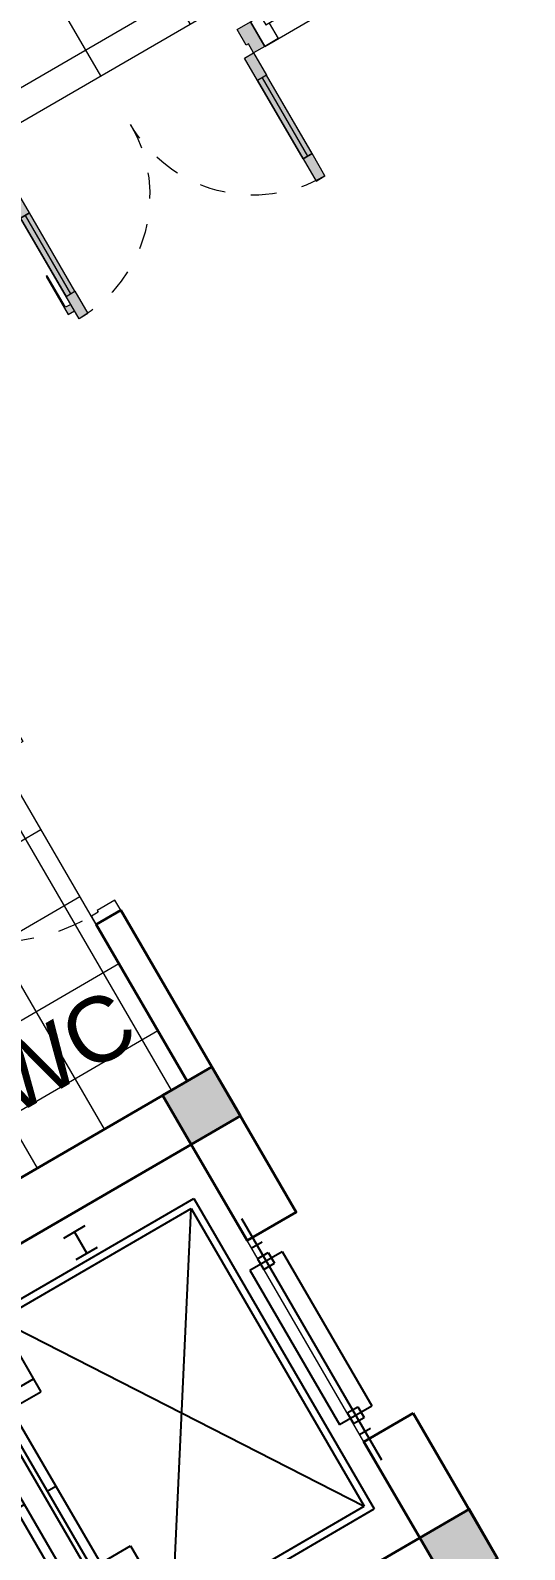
# Model space of a CAD drawing. Header units: millimetres. Extents: x 567980 to 569372, y 2065777 to 2066674.
# Drawn here: x 568864.91 to 568866.83, y 2066169.34 to 2066175.22 of the extents above; entities that cross this region are included whole.
import ezdxf
from ezdxf.enums import TextEntityAlignment as Align

# ---------------------------------------------------------------- set-up
doc = ezdxf.new("R2010")
doc.units = ezdxf.units.MM
doc.linetypes.add('HIDDEN', pattern=[0.75, 0.5, -0.25])
for name, color, linetype, lineweight in [('A-COT VACH', 2, 'Continuous', 35), ('A-CUA', 25, 'Continuous', 5), ('A-HATCH', 251, 'Continuous', 5), ('A-NET THAY', 125, 'Continuous', 18), ('A-NOI THAT', 44, 'Continuous', 9), ('A-TEXT', 7, 'Continuous', 18), ('A-TUONG', 255, 'Continuous', 35)]:
    doc.layers.add(name, color=color, linetype=linetype, lineweight=lineweight)
doc.layers.add('A-NOITHAT', color=252, linetype='Continuous')
doc.layers.add('LoLK', color=6, linetype='Continuous')
doc.styles.add('A1-arial', font='arial.ttf')

# ---------------------------------------------------------------- blocks, each defined once
blk = doc.blocks.new('*U308')
h = blk.add_hatch(color=253)
h.dxf.hatch_style = 1
h.paths.add_polyline_path([(50.00000000000001, 449.9999999999998), (89.99999999999999, 449.9999999999998), (89.99999999999999, 549.9999999999998), (50.00000000000001, 549.9999999999998)])
h.paths.add_polyline_path([(50, 100), (90, 100), (90, 0), (50, 0)])
h = blk.add_hatch(color=253)
h.dxf.hatch_style = 1
h.paths.add_polyline_path([(1150, 100), (1110, 100), (1110, 0), (1150, 0)])
h.paths.add_polyline_path([(1150, 450), (1110, 450), (1110, 550), (1150, 550)])
h = blk.add_hatch(color=254)
h.dxf.hatch_style = 1
h.paths.add_polyline_path([(21.73011238398612, 344.5156181119089), (21.73011238398612, 514.1349438079922), (50.00000000000001, 514.1349438079922), (50.00000000000001, 485.8650561920074), (27.38408990719472, 485.8650561920074), (27.38408990719472, 344.5156181119089)])
h = blk.add_hatch(color=254)
h.dxf.hatch_style = 1
h.paths.add_polyline_path([(50.00000000000001, 449.9999999999998), (89.99999999999999, 449.9999999999998), (90, 100), (50, 100)])
h = blk.add_hatch(color=254)
h.dxf.hatch_style = 1
h.paths.add_polyline_path([(1110, 450), (1150, 450), (1150, 100), (1110, 100)])
h = blk.add_hatch(color=253)
h.dxf.hatch_style = 1
h.paths.add_polyline_path([(0, 0), (50, 0), (50, -40), (60, -40), (60, -110.0000000000004), (0, -110.0000000000004)])
h = blk.add_hatch(color=253)
h.dxf.hatch_style = 1
h.paths.add_polyline_path([(1200, 0), (1150, 0), (1150, -40), (1140, -40), (1140, -110.0000000000004), (1200, -110.0000000000004)])
at = {"linetype": 'Continuous'}
blk.add_line((70, 100), (69.99999999999999, 449.9999999999998), dxfattribs=at)
for p, q in [((89.99999999999999, 449.9999999999998), (90, 100)), ((1110, 450), (1110, 100)), ((1130, 100), (1130, 450))]:
    blk.add_line(p, q)
for points in [[(50.00000000000001, 449.9999999999998), (89.99999999999999, 449.9999999999998), (89.99999999999999, 549.9999999999998), (50.00000000000001, 549.9999999999998), (50.00000000000001, 449.9999999999998)], [(1150, 450), (1110, 450), (1110, 550), (1150, 550), (1150, 450)], [(50.00000000000001, 452.9059272893353), (50, 100)], [(1150, 452.9059272893355), (1150, 100)], [(50, 100), (90, 100), (90, 0), (50, 0), (50, 100)], [(1150, 100), (1110, 100), (1110, 0), (1150, 0), (1150, 100)]]:
    blk.add_lwpolyline(points)
at = {"linetype": 'HIDDEN', "ltscale": 30}
for points in [[(599.9999999999999, 0, 0.4142135623730951), (50, 549.9999999999999, 0.4142135623730951)], [(599.9999999999999, 0, -0.4142135623730951), (1150, 550.0000000000003, -0.4142135623730951)]]:
    blk.add_lwpolyline(points, format="xyb", dxfattribs=at)
for points in [[(21.73011238398612, 344.5156181119089), (21.73011238398612, 514.1349438079922), (50.00000000000001, 514.1349438079922), (50.00000000000001, 485.8650561920074), (27.38408990719472, 485.8650561920074), (27.38408990719472, 344.5156181119089)], [(50.00000000000001, 449.9999999999998), (89.99999999999999, 449.9999999999998), (90, 100), (50, 100)], [(1110, 450), (1150, 450), (1150, 100), (1110, 100)], [(0, 0), (50, 0), (50, -40), (60, -40), (60, -110.0000000000004), (0, -110.0000000000004)], [(1200, 0), (1150, 0), (1150, -40), (1140, -40), (1140, -110.0000000000004), (1200, -110.0000000000004)]]:
    blk.add_lwpolyline(points, close=True)
blk = doc.blocks.new('*U295')
at = {"ltscale": 10}
for p, q in [((800, 0), (0, 0)), ((755, -70), (45, -70)), ((755, -110), (45, -110))]:
    blk.add_line(p, q, dxfattribs=at)
for points in [[(0, -110), (45, -110), (45, -70), (60, -70), (60, 0), (0, 0)], [(800, -110), (755, -110), (755, -70), (740, -70), (740, 0), (800, 0)]]:
    blk.add_lwpolyline(points, close=True, dxfattribs=at)
blk = doc.blocks.new('AP11B2')
at = {"layer": 'A-NOITHAT'}
for p, q in [((359.9999999990687, 1491.603832304019), (-360.0000000009313, 1491.603832304019)), ((-360.0000000009313, 1341.603832304019), (-360.0000000009313, 1491.603832304019)), ((359.9999999990687, 1341.603832304019), (359.9999999990687, 1491.603832304019)), ((557.9627270745113, 1416.603832304019), (-568.2546845125034, 1416.603832304019)), ((-435.0000000009313, 1391.603832304027), (-435.0000000009313, 1441.603832304019)), ((-385.0000000009313, 1391.603832304027), (-385.0000000009313, 1441.603832304019)), ((-335.0000000009313, 1441.603832304019), (-385.0000000009313, 1441.603832304019)), ((-335.0000000009313, 1391.603832304027), (-335.0000000009313, 1441.603832304019)), ((384.9999999990687, 1441.603832304019), (334.9999999990687, 1441.603832304019)), ((334.9999999990687, 1391.603832304027), (334.9999999990687, 1441.603832304019)), ((384.9999999990687, 1391.603832304027), (384.9999999990687, 1441.603832304019)), ((434.9999999990687, 1391.603832304027), (434.9999999990687, 1441.603832304019)), ((-335.0000000009313, 1391.603832304027), (-385.0000000009313, 1391.603832304027)), ((384.9999999990687, 1391.603832304027), (334.9999999990687, 1391.603832304027)), ((-725.0000000009313, 166.1255714344661), (-725.0000000009313, 1291.603832304019)), ((724.9999999990687, 1291.603832304019), (-725.0000000009313, 1291.603832304019)), ((359.9999999990687, 1341.603832304019), (-360.0000000009313, 1341.603832304019)), ((724.9999999990687, 166.1255714344588), (724.9999999990687, 1291.603832304019)), ((-695.0000000009313, 366.1255714344516), (-695.0000000009313, 1261.603832304019)), ((694.9999999990687, 1261.603832304019), (-695.0000000009313, 1261.603832304019)), ((694.9999999990687, 366.1255714344516), (-695.0000000009313, 1261.603832304019)), ((-695.0000000009313, 366.1255714344516), (694.9999999990687, 1261.603832304019)), ((694.9999999990687, 366.1255714344516), (694.9999999990687, 1261.603832304019)), ((-850.0000000009313, 757.1255714344661), (-850.0000000009313, 857.1255714344661)), ((-750.0000000009313, 807.1255714344588), (-850.0000000009313, 807.1255714344588)), ((-750.0000000009313, 757.1255714344661), (-750.0000000009313, 857.1255714344661)), ((749.9999999990687, 757.1255714344661), (749.9999999990687, 857.1255714344661)), ((749.9999999990687, 807.1255714344588), (849.9999999990687, 807.1255714344516)), ((849.9999999990687, 757.1255714344661), (849.9999999990687, 857.1255714344661)), ((-360.0000000009313, 366.1255714344516), (-695.0000000009313, 366.1255714344516)), ((-420.0000000009313, 246.1255714344588), (-420.0000000009313, 366.1255714344516)), ((-360.0000000009313, 246.1255714344588), (-360.0000000009313, 366.1255714344516)), ((694.9999999990687, 366.1255714344516), (359.9999999990687, 366.1255714344516)), ((359.9999999990687, 246.1255714344516), (359.9999999990687, 366.1255714344516)), ((419.9999999990687, 246.1255714344516), (419.9999999990687, 366.1255714344516)), ((-360.0000000009313, 246.1255714344588), (-420.0000000009313, 246.1255714344588)), ((419.9999999990687, 246.1255714344516), (359.9999999990687, 246.1255714344516)), ((417.3913043467328, 226.1255714344588), (-417.3913043485954, 226.1255714344661)), ((-417.3913043485954, 186.1255714344588), (-417.3913043485954, 226.1255714344661)), ((417.3913043467328, 186.1255714344516), (-417.3913043485954, 186.1255714344588)), ((-9.313225746154785e-10, 186.1255714344516), (-9.313225746154785e-10, 226.1255714344661)), ((417.3913043467328, 186.1255714344516), (417.3913043467328, 226.1255714344588)), ((724.9999999990687, 166.1255714344588), (-725.0000000009313, 166.1255714344661)), ((417.3913043467328, 79.48334088382398), (-417.3913043485954, 79.48334088382398)), ((-417.3913043485954, 39.48334088382398), (-417.3913043485954, 79.48334088382398)), ((-9.313225746154785e-10, 39.48334088382398), (-9.313225746154785e-10, 79.48334088382398)), ((417.3913043467328, 39.48334088382398), (417.3913043467328, 79.48334088382398)), ((417.3913043467328, 39.48334088382398), (-417.3913043485954, 39.48334088382398)), ((-407.3913043476641, -66.86999999999534), (-407.3913043476641, 25)), ((-367.3913043485954, 25), (-407.3913043476641, 25)), ((-357.3913043485954, -15), (-357.3913043485954, 15)), ((357.3913043467328, -15), (357.3913043467328, 15)), ((407.3913043458015, 25), (367.3913043467328, 25)), ((407.3913043458015, -66.86999999999534), (407.3913043458015, 25)), ((-377.3913043476641, -66.86999999999534), (-377.3913043476641, -24.99999999999272)), ((-367.3913043485954, -24.99999999999272), (-377.3913043476641, -24.99999999999272)), ((377.3913043458015, -24.99999999999272), (367.3913043467328, -24.99999999999272)), ((377.3913043458015, -66.86999999999534), (377.3913043458015, -24.99999999999272)), ((-387.3913043485954, -76.86999999999534), (-397.3913043485954, -76.86999999999534)), ((397.3913043467328, -76.86999999999534), (387.3913043467328, -76.86999999999534))]:
    blk.add_line(p, q, dxfattribs=at)
for centre, start, end in [((-367.3913043485954, 15), 0, 90), ((367.3913043467328, 15), 90, 180), ((-367.3913043485954, -15), 270, 0), ((367.3913043467328, -15), 180, 270), ((-397.3913043485954, -66.86999999999534), 180, 270), ((-387.3913043485954, -66.86999999999534), 270, 0), ((387.3913043467328, -66.86999999999534), 180, 270), ((397.3913043467328, -66.86999999999534), 270, 0)]:
    blk.add_arc(centre, 10, start, end, dxfattribs=at)
for p in [(-900.0000000009313, 0), (899.9999999990687, 0)]:
    blk.add_point(p, dxfattribs=at)
blk = doc.blocks.new('*U306')
blk.add_line((69.99999999999977, -100.0000000000002), (69.99999999999842, -866.6666666666034))
for points in [[(2.273736754828163e-13, 146.666666692162), (60.00000000000045, 146.6666666921618), (60.00000000000023, 39.99999999999983), (50.00000000000023, 39.99999999999986), (50, -1.13686837721616e-13), (0, 0)], [(1066.666666666604, 146.6666666921603), (1006.666666666603, 146.6666666921606), (1006.666666666603, 39.99999999999834), (1016.666666666603, 39.99999999999832), (1016.666666666603, -1.687216023459315e-12), (1066.666666666603, -1.829324570611335e-12)], [(50, -1.13686837721616e-13), (49.99999999999797, -966.666666666604), (89.99999999999797, -966.6666666666038), (90, -2.273736754432321e-13)], [(50, -100.0000000000002), (89.99999999999977, -100.0000000000003), (89.99999999999842, -866.6666666666038), (49.99999999999842, -866.6666666666038)]]:
    blk.add_lwpolyline(points, close=True)
at = {"linetype": 'HIDDEN'}
blk.add_arc((50, -1.13686837721616e-13), 966.666666666604, 270, 7.802421844452399e-15, dxfattribs=at)
blk = doc.blocks.new('cot 220')
at = {"layer": 'A-COT VACH'}
h = blk.add_hatch(color=256, dxfattribs=at)
h.dxf.hatch_style = 1
h.paths.add_polyline_path([(110.0000037951395, 109.9999999980937), (-109.9999962048605, 109.9999999980937), (-109.9999962048605, -110.0000000019063), (110.0000037951395, -110.0000000019063)])
blk.add_lwpolyline([(-109.9999962048605, -110.0000000019063), (110.0000037951395, -110.0000000019063), (110.0000037951395, 109.9999999980937), (-109.9999962048605, 109.9999999980937)], close=True, dxfattribs=at)
blk = doc.blocks.new('xi')
for p, q in [((31976.6716985204, -119417.7680248041), (31762.50733762837, -119417.7680248041)), ((31976.6716985204, -119417.7680248041), (32190.83605941475, -119417.7680248041)), ((31751.29010672538, -119432.4544668607), (31751.29010672538, -119585.9954824876)), ((32202.04984522282, -119432.4544668617), (32202.04984522282, -119585.9954824876)), ((32233.53801796536, -119513.2454011077), (32202.04984522282, -119517.2796079209)), ((32214.87593571746, -119525.5375018017), (32202.04984522282, -119525.5375018017)), ((32214.87593571746, -119515.6362973759), (32214.87593571746, -119571.0988896061)), ((32256.41345199288, -119534.1399052292), (32256.41345199288, -119552.59528175)), ((32214.87593571746, -119563.2165111341), (32202.04984522282, -119563.2165111341)), ((32233.53801796536, -119573.4897858715), (32202.04984522282, -119569.4555790583)), ((31854.92202404278, -119683.8534197696), (31870.03221284456, -119913.9651276702)), ((31857.59886323565, -119699.6112865228), (31866.81449366125, -119699.6112865228)), ((31878.56571436251, -119690.6092520198), (32074.77423758336, -119690.6092520198)), ((31899.67036931167, -119662.6109610032), (31899.67036931167, -119690.6092520198)), ((31901.67196978905, -119660.6093605254), (31911.67308198611, -119660.6093605254)), ((31913.67123736624, -119662.6109610032), (31913.67123736624, -119690.6092520198)), ((31913.67123736624, -119677.610906749), (31926.67302773191, -119677.610906749)), ((31928.67118311438, -119679.6125072259), (31928.67118311438, -119690.6092520198)), ((32024.67221392874, -119679.6125072259), (32024.67221392874, -119690.6092520198)), ((32039.67215967688, -119677.610906749), (32026.67036931121, -119677.610906749)), ((32039.67215967688, -119662.6109610032), (32039.67215967688, -119690.6092520198)), ((32051.67142725407, -119660.6093605254), (32041.67031505701, -119660.6093605254)), ((32053.66958263653, -119662.6109610032), (32053.66958263653, -119690.6092520198)), ((32098.41792790542, -119683.8534197696), (32083.30773910365, -119913.9651276702)), ((32095.74453380748, -119699.6112865228), (32086.52890338187, -119699.6112865228))]:
    blk.add_line(p, q)
blk.add_circle((31976.67169852063, -119702.7669939883), 42.49869791666666)
for points in [[(31732.13193072469, -119446.7378327483), (31733.36872000524, -119430.7388093108), (31746.46697304302, -119418.2434479827), (31762.50733762883, -119417.7680248031)], [(31751.29010672585, -119432.4544668617), (31751.29010672585, -119424.344712087), (31757.86679400594, -119417.7680248031), (31765.97999387697, -119417.7680248031)], [(32187.36340316475, -119417.7680248031), (32195.47315793947, -119417.7680248031), (32202.04984522329, -119424.344712087), (32202.04984522329, -119432.4544668617)], [(32190.83605941475, -119417.7680248031), (32206.87642400057, -119418.2434479827), (32219.97467703835, -119430.7388093108), (32221.20802122072, -119446.7378327483)], [(31726.32349973635, -119541.064547156), (31726.46819374614, -119509.5384783642), (31728.40778250524, -119478.0434154281), (31732.13193072469, -119446.7378327483)], [(32221.20802122072, -119446.7378327483), (32223.87452512883, -119469.130953406), (32225.62463363537, -119491.6205367418), (32226.45834674218, -119514.1514612185)], [(31732.31796588466, -119672.5741771506), (31726.71968571746, -119628.9764937731), (31724.71464014516, -119584.9895146051), (31726.32349973635, -119541.064547156)], [(31744.35168441475, -119621.8348108279), (31747.29379596093, -119613.8387442054), (31752.0376924453, -119606.6281593526), (31758.21474865169, -119600.7577166455)], [(31758.21474865169, -119600.7611617418), (31753.94283024871, -119597.023233139), (31751.43135564119, -119591.6695547523), (31751.29010672585, -119585.9954824867)], [(31976.67169852086, -119610.5934642563), (31903.75969765426, -119609.8906647796), (31830.89592812301, -119606.6109338785), (31758.21474865169, -119600.7611617418)], [(32195.1286483919, -119600.7611617418), (32122.44746892058, -119606.6109338785), (32049.58369938933, -119609.8906647796), (31976.67169852086, -119610.5934642563)], [(32202.04984522329, -119585.9954824867), (32201.91204140239, -119591.6695547523), (32199.40056679488, -119597.023233139), (32195.1286483919, -119600.7611617418)], [(32195.1286483919, -119600.7577166455), (32201.30570459829, -119606.6281593526), (32206.04960108266, -119613.8387442054), (32208.99171262883, -119621.8348108279)], [(32227.55388710738, -119572.7249746742), (32227.45742443294, -119606.1113950284), (32225.27667898961, -119639.4599193344), (32221.02543115892, -119672.5741771506)], [(31735.49778901503, -119708.6581072705), (31735.09471284502, -119679.4747034097), (31738.06783025057, -119650.3395308824), (31744.35512951107, -119621.8382559242)], [(32208.98826753066, -119621.8382559242), (32215.27556679302, -119650.3395308824), (32218.24523910225, -119679.4747034097), (32217.84216293224, -119708.6581072705)], [(31789.96130355724, -119970.9194462458), (31759.1862655794, -119874.0571415583), (31739.83860932753, -119773.9288863512), (31732.31796588466, -119672.5741771506)], [(31801.25777165496, -119805.3929434242), (31810.30803749614, -119768.5304217236), (31826.76181353905, -119733.8968768017), (31849.61313189843, -119703.5903718108)], [(31819.54778359176, -119787.936644596), (31831.71241575197, -119754.3814145634), (31848.93789318294, -119722.8829065347), (31870.6247692676, -119694.533215777)], [(31849.61313189843, -119703.5903718108), (31851.50448931844, -119701.0857873904), (31854.46038124801, -119699.6112865219), (31857.59886323565, -119699.6112865219)], [(31870.6247692676, -119694.533215777), (31872.51612668947, -119692.0630823122), (31875.45479314119, -119690.6092520179), (31878.56571436205, -119690.6092520179)], [(31899.67036931121, -119662.6109610023), (31899.67036931121, -119661.5050853537), (31900.56609413677, -119660.6093605245), (31901.67196978905, -119660.6093605245)], [(31911.67308198565, -119660.6093605245), (31912.77551254162, -119660.6093605245), (31913.67123736531, -119661.5050853537), (31913.67123736531, -119662.6109610023)], [(31926.67302773238, -119677.6109067472), (31927.77545828649, -119677.6109067472), (31928.67118311391, -119678.5066315765), (31928.67118311391, -119679.612507225)], [(32024.67221392781, -119679.612507225), (32024.67221392781, -119678.5066315765), (32025.56449366079, -119677.6109067472), (32026.67036931121, -119677.6109067472)], [(32039.67215967641, -119662.6109610023), (32039.67215967641, -119661.5050853537), (32040.56443940752, -119660.6093605245), (32041.67031505794, -119660.6093605245)], [(32051.67142725454, -119660.6093605245), (32052.77385780864, -119660.6093605245), (32053.66958263607, -119661.5050853537), (32053.66958263607, -119662.6109610023)], [(32074.77423758336, -119690.6092520179), (32077.88860390239, -119690.6092520179), (32080.82382525966, -119692.0630823122), (32082.71518267968, -119694.533215777)], [(32082.71518267968, -119694.533215777), (32104.40550386065, -119722.8829065347), (32121.63098128975, -119754.3814145634), (32133.79216835738, -119787.936644596)], [(32095.74453380794, -119699.6112865219), (32098.88301579558, -119699.6112865219), (32101.83890772329, -119701.0857873904), (32103.72682005071, -119703.5903718108)], [(32103.72682005071, -119703.5903718108), (32126.58158350454, -119733.8968768017), (32143.03191444927, -119768.5304217236), (32152.08562538863, -119805.3929434242)], [(32221.02543115892, -119672.5741771506), (32213.50134261974, -119773.9288863512), (32194.15713146419, -119874.0571415583), (32163.37864839003, -119970.9194462458)], [(31796.58966727272, -119926.1366500231), (31788.71417898961, -119886.0736346142), (31790.31270329744, -119844.7255985895), (31801.25777165496, -119805.3929434242)], [(31804.89579248891, -119850.8923195088), (31807.03519678579, -119829.3639178174), (31811.96168333196, -119808.2006962458), (31819.54778359176, -119787.936644596)], [(32133.79216835738, -119787.936644596), (32141.38171371163, -119808.2006962458), (32146.3082002578, -119829.3639178174), (32148.44415945836, -119850.8923195088)], [(32152.08562538863, -119805.3929434242), (32163.02724865169, -119844.7255985895), (32164.62577295766, -119886.0736346142), (32156.75372977086, -119926.1366500231)], [(31898.86766206377, -120097.295883962), (31830.53419309572, -120034.5124638239), (31795.72150320836, -119943.2381040165), (31804.89579248891, -119850.8923195088)], [(32148.44415945836, -119850.8923195088), (32157.62189383522, -119943.2381040165), (32122.80920394787, -120034.5124638239), (32054.47573497982, -120097.295883962)], [(31882.28641748705, -120097.5852719815), (31838.75419092641, -120049.2299117418), (31809.13670503066, -119989.9811595688), (31796.58966727272, -119926.1366500231)], [(31976.67169852086, -120017.7658546651), (31918.87677664772, -120017.7658546651), (31871.58939600267, -119971.739378971), (31870.03221284502, -119913.9651276702)], [(32083.30773910412, -119913.9651276702), (32081.75055594274, -119971.739378971), (32034.46662039586, -120017.7658546651), (31976.67169852086, -120017.7658546651)], [(32156.75372977086, -119926.1366500231), (32144.20669201107, -119989.9811595688), (32114.58920611531, -120049.2299117418), (32071.05353445836, -120097.5852719815)], [(31802.53245698565, -120001.4739981117), (31797.50606267058, -119991.655475975), (31793.30304617897, -119981.4338776702), (31789.96130355724, -119970.9194462458)], [(31868.08917898961, -120091.2566315765), (31841.64462603905, -120064.9671079228), (31819.52022282683, -120034.6674931208), (31802.53245698565, -120001.4739981117)], [(32150.80749496163, -120001.4739981117), (32133.81972912044, -120034.6674931208), (32111.69532590822, -120064.9671079228), (32085.25077295766, -120091.2566315765)], [(32163.37864839003, -119970.9194462458), (32160.04035086461, -119981.4338776702), (32155.83388927669, -119991.655475975), (32150.80749496163, -120001.4739981117)], [(31976.67169852086, -120137.7688657353), (31935.64061128066, -120137.7688657353), (31896.39752860085, -120120.9602448577), (31868.08917898961, -120091.2566315765)], [(32054.47573497982, -120097.295883962), (32010.47842052669, -120137.7171893017), (31942.86153142244, -120137.7171893017), (31898.86766206377, -120097.295883962)], [(32085.25077295766, -120091.2566315765), (32056.94242334829, -120120.9602448577), (32017.70278576107, -120137.7688657353), (31976.67169852086, -120137.7688657353)]]:
    blk.add_open_spline(points, degree=3)
for points in [[(32233.53801796489, -119513.2454011077), (32245.36158567385, -119512.4599193344), (32255.58662907869, -119521.4068323122), (32256.37211084642, -119533.2304000231), (32256.39278142058, -119533.5335684242), (32256.40656180397, -119533.836736829), (32256.41345199288, -119534.1399052301)], [(31854.92202404232, -119683.8534197705), (31847.42205116988, -119616.6154911676), (31895.84631332287, -119556.0231517563), (31963.08768702016, -119548.5231788838), (31967.59731701107, -119548.0201949449), (31972.13106267058, -119547.7687029736), (31976.67169852086, -119547.7687029736)], [(31976.67169852086, -119547.7687029736), (32044.32648367897, -119547.7687029736), (32099.17584891335, -119602.6146231117), (32099.17584891335, -119670.2728533642), (32099.17584891335, -119674.8100441219), (32098.92091184758, -119679.3437897796), (32098.41792790496, -119683.8534197705)], [(32256.41345199288, -119552.5952817509), (32256.12750906774, -119564.4429651285), (32246.29520654955, -119573.8170699449), (32234.44752317385, -119573.5311270179), (32234.14435477086, -119573.524236829), (32233.84118636974, -119573.5104564475), (32233.53801796489, -119573.4897858696)], [(32071.05353445836, -120097.5852719815), (32024.12444374614, -120149.7130117835), (31943.82271306307, -120153.9263635622), (31891.69497326107, -120106.9938277574), (31888.39801688024, -120104.0241554463), (31885.25608979628, -120100.8856734606), (31882.28641748705, -120097.5852719815)]]:
    blk.add_open_spline(points, degree=3, knots=[0, 0, 0, 0, 1, 1, 1, 2, 2, 2, 2])
blk = doc.blocks.new('MBT1 A1')
at = {"layer": 'A-HATCH'}
h = blk.add_hatch(dxfattribs=at)
h.set_pattern_fill('SQRTMPLT', color=256, scale=0.4000000000000001, pattern_type=2)
h.set_pattern_definition([(6.232856619229086e-15, (-410.517067708075, -66.48982095555402), (-2.775557561562891e-17, 0.4), []), (90, (-410.517067708075, -66.48982095555402), (-0.4, 0), [])])
h.paths.add_polyline_path([(4.800000000046566, -1.999999999767169), (5.290000000037253, -1.999999999767169), (5.289999999804422, -0.1099999996367842), (0.7100000001955777, -0.1099999996367842), (0.7099999999627471, -1.999999999767169), (1.999999999767169, -1.999999999767169)])
at = {"layer": 'A-HATCH', "ltscale": 100}
h = blk.add_hatch(dxfattribs=at)
h.set_pattern_fill('_USER', color=251, scale=0.3, double=1, pattern_type=0)
h.set_pattern_definition([(6.232856619229086e-15, (-314.5519877213519, -96.80991696077399), (-1.387778780781446e-17, 0.3), []), (90, (-314.5519877213519, -96.80991696077399), (-0.2999999999999999, 0), [])])
h.paths.add_polyline_path([(0.6700006034225225, -4.729995999718085), (0.4600000001955777, -4.729995999950916), (0.4599999999627471, -5.529995999997482), (1.619999999878928, -5.529995999764651), (1.619999999878928, -5.529991999734193), (1.730000000214204, -5.529991999967024), (1.730000000214204, -4.839999999618158), (1.729999999748543, -4.039999999804422), (1.729999999981374, -3.929999999934807), (0.6700006031896919, -3.929999999701977)])
at = {"layer": 'A-NET THAY', "ltscale": 100}
for p, q in [((1.999999999767169, -1.999999999767169), (4.800000000046566, -1.999999999767169)), ((1.729999999981374, -4.829999999841675), (1.729999999748543, -4.029999999795109)), ((0, -5.529995999764651), (1.839999999850988, -5.529995999997482)), ((1.619999999878928, -7.079995999811217), (1.619999999878928, -6.179995999671519))]:
    blk.add_line(p, q, dxfattribs=at)
at = {"layer": 'A-TUONG'}
for p, q in [((1.730000000214204, -5.529995999997482), (1.729999999981374, -4.829999999608845)), ((1.729999999981374, -4.829999999608845), (1.840000000083819, -4.829999999841675)), ((1.839999999850988, -5.529995999997482), (1.840000000083819, -4.829999999841675)), ((1.730000000214204, -5.529995999997482), (1.839999999850988, -5.529995999997482))]:
    blk.add_line(p, q, dxfattribs=at)
at = {"layer": 'A-TUONG', "ltscale": 100}
blk.add_line((1.729999999981374, -4.829999999608845), (1.840000000083819, -4.829999999841675), dxfattribs=at)
blk.add_lwpolyline([(1.840000000083819, -7.079995999811217), (1.840000000083819, -7.729995999718085), (0, -7.729995999718085), (0, -5.529995999764651), (1.839999999850988, -5.529995999997482), (1.840000000083819, -6.179995999904349), (1.619999999878928, -6.179995999671519), (1.619999999878928, -5.749995999736711), (0.2199999999720603, -5.749995999736711), (0.2199999999720603, -7.509995999978855), (1.620000000111759, -7.509995999746025), (1.619999999878928, -7.079995999811217)], close=True, dxfattribs=at)
at = {"layer": 'A-COT VACH', "xscale": 0.001, "yscale": 0.001, "zscale": 0.001}
for p in [(1.729999996256083, -5.639991999836639), (1.729999996256083, -7.619999999878928)]:
    blk.add_blockref('cot 220', p, dxfattribs=at)
at = {"layer": 'A-CUA', "yscale": 0.0009999999999999998, "rotation": 180}
for name, p, xscale, zscale in [('*U308', (2.800000000046566, -2.219995999941602), -0.0009999999999999998, 0.001), ('*U295', (4.800000000046566, -2.219995999708772), 0.0009999999999999998, 0.0009999999999999998)]:
    blk.add_blockref(name, p, dxfattribs=dict(at, xscale=xscale, zscale=zscale))
at = {"layer": 'A-CUA', "extrusion": (0, 0, -1), "xscale": -0.0007500000000000047, "yscale": 0.0007500000000000047, "zscale": -0.0007500000000000047, "rotation": 90}
blk.add_blockref('*U306', (-1.729999999748543, -4.029999999795109), dxfattribs=at)
at = {"layer": 'A-NOI THAT', "linetype": 'ByBlock', "xscale": 0.001, "yscale": 0.001, "zscale": 0.001, "rotation": 90}
blk.add_blockref('xi', (-118.9577680246439, -37.10666769812815), dxfattribs=at)
at = {"layer": 'A-NOI THAT', "linetype": 'Continuous', "xscale": -0.0009583333333333351, "yscale": 0.0009583333333333351, "zscale": 0.0009583333333333339, "rotation": 270}
blk.add_blockref('AP11B2', (0.2863796604797244, -6.629995999624953), dxfattribs=at)
at = {"layer": 'A-TEXT', "style": 'A1-arial'}
blk.add_text('WC', height=0.2500000000000001, dxfattribs=at).set_placement((1.365777087863535, -5.31130220904015), align=Align.CENTER)
blk = doc.blocks.new('MBT1 B')
at = {"layer": 'LoLK'}
blk.add_blockref('MBT1 A1', (-112.6872999246698, 20.00000400748104), dxfattribs=at)

msp = doc.modelspace()

# ---------------------------------------------------------------- block references
at = {"layer": 'LoLK', "rotation": 30.15743675345276}
msp.add_blockref('MBT1 B', (568968.7296135384, 2066214.383638295), dxfattribs=at)

doc.saveas('drawing.dxf')
